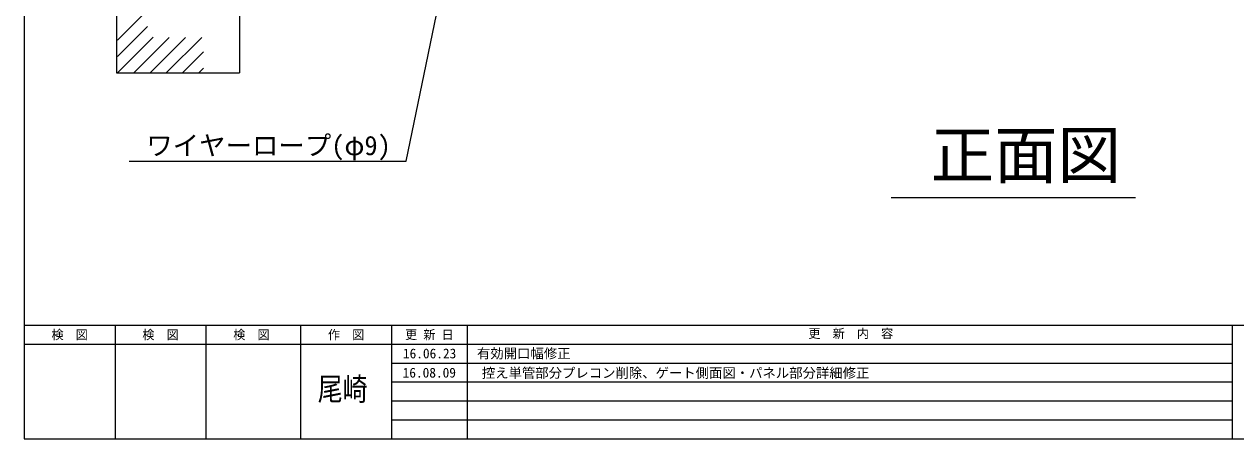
# Model space of a CAD drawing. Units: millimetres, scale not verified. Extents: x -12406 to 12406, y -8553 to 8553.
# Drawn here: x -12406 to -2543, y -8553 to -5180 of the extents above; entities that cross this region are included whole.
import ezdxf
from ezdxf.enums import TextEntityAlignment as Align

# ---------------------------------------------------------------- set-up
doc = ezdxf.new("R2010")
doc.units = ezdxf.units.MM
doc.header["$LTSCALE"] = 50
for name, color, linetype, lineweight in [('0-0_0', 7, 'Continuous', 9), ('0-9_TEXT', 7, 'Continuous', 9), ('0-C_図面枠', 7, 'Continuous', 9)]:
    doc.layers.add(name, color=color, linetype=linetype, lineweight=lineweight)
doc.styles.add('ＭＳ ゴシック', font='')
doc.styles.get('ＭＳ ゴシック').set_extended_font_data('MS Gothic')

msp = doc.modelspace()

# ---------------------------------------------------------------- linework, layer by layer
at = {"layer": '0-0_0'}
for p, q in [((-12406.14, 8553.31), (-12406.14, -8553.31)), ((-11653.95, -4575.62), (-11653.95, -5575.62)), ((-10653.95, -4575.62), (-10653.95, -5575.62)), ((-11647.34, -5309.84), (-11447.75, -5110.24)), ((-11647.34, -5442.42), (-11402.56, -5197.63)), ((-11647.34, -5575), (-11357.36, -5285.03)), ((-11514.76, -5575), (-11226.76, -5287)), ((-11382.17, -5575), (-11094.17, -5287)), ((-11249.59, -5575), (-10961.59, -5287)), ((-11117.01, -5575), (-10947.34, -5405.33)), ((-11653.95, -5575.62), (-10653.95, -5575.62)), ((-10984.43, -5575), (-10947.34, -5537.91))]:
    msp.add_line(p, q, dxfattribs=at)
msp.add_lwpolyline([(-11551.11, -6294.34), (-9296.24, -6294.34), (-8935.24, -4547.97)], dxfattribs=at)
at = {"layer": '0-9_TEXT'}
msp.add_line((-5349.07, -6590.43), (-3358.81, -6590.43), dxfattribs=at)
at = {"layer": '0-C_図面枠'}
for p, q in [((-12406.14, -7628.62), (12406.14, -7628.62)), ((-11666.4, -7628.62), (-11666.4, -8553.31)), ((-10926.65, -7628.62), (-10926.65, -8553.31)), ((-10156.09, -7628.62), (-10156.09, -8553.31)), ((-9416.34, -7628.62), (-9416.34, -8553.31)), ((-8799.89, -7628.62), (-8799.89, -8553.31)), ((-2573.7, -7628.62), (-2573.7, -8553.31)), ((-12406.14, -7782.73), (-2573.7, -7782.73)), ((-9416.34, -7936.85), (-2573.7, -7936.85)), ((-9416.34, -8090.96), (-2573.7, -8090.96)), ((-9416.34, -8245.08), (-2573.7, -8245.08)), ((-9416.34, -8399.19), (-2573.7, -8399.19))]:
    msp.add_line(p, q, dxfattribs=at)
msp.add_lwpolyline([(-12406.14, -8553.31), (12406.14, -8553.31), (12406.14, 8553.31), (-12406.14, 8553.31)], dxfattribs=at)

# ---------------------------------------------------------------- texts
at = {"layer": '0-0_0', "style": 'ＭＳ ゴシック'}
for s, height, p in [('ワイヤーロープ(φ9)', 157.7, (-11412.55, -6292.7)), ('正面図', 378.4, (-5026.32, -6546.43))]:
    msp.add_text(s, height=height, dxfattribs=at).set_placement(p, align=Align.BOTTOM_LEFT)
at = {"layer": '0-C_図面枠', "style": 'ＭＳ ゴシック'}
for s, height, p in [('検\u3000図', 72.31, (-12184.22, -7764.86)), ('検\u3000図', 72.31, (-11444.48, -7764.86)), ('検\u3000図', 72.31, (-10704.73, -7764.86)), ('作\u3000図', 72.31, (-9934.16, -7764.86)), ('更 新 日', 72.31, (-9305.38, -7764.86)), ('更\u3000新\u3000内\u3000容', 72.31, (-6022.6, -7755.38)), ('16.06.23', 79.77, (-9323.24, -7922.88)), ('有効開口幅修正', 79.77, (-8720.48, -7922.88)), ('16.08.09', 79.77, (-9325.71, -8079.18)), ('控え単管部分プレコン削除、ゲート側面図・パネル部分詳細修正', 79.77, (-8681.23, -8081.12))]:
    msp.add_text(s, height=height, dxfattribs=at).set_placement(p, align=Align.BOTTOM_LEFT)
at = {"layer": '0-C_図面枠', "style": 'ＭＳ ゴシック', "width": 0.8}
msp.add_text('尾崎', height=185.9, dxfattribs=at).set_placement((-10016.68, -8297.47), align=Align.BOTTOM_LEFT)

doc.saveas('drawing.dxf')
